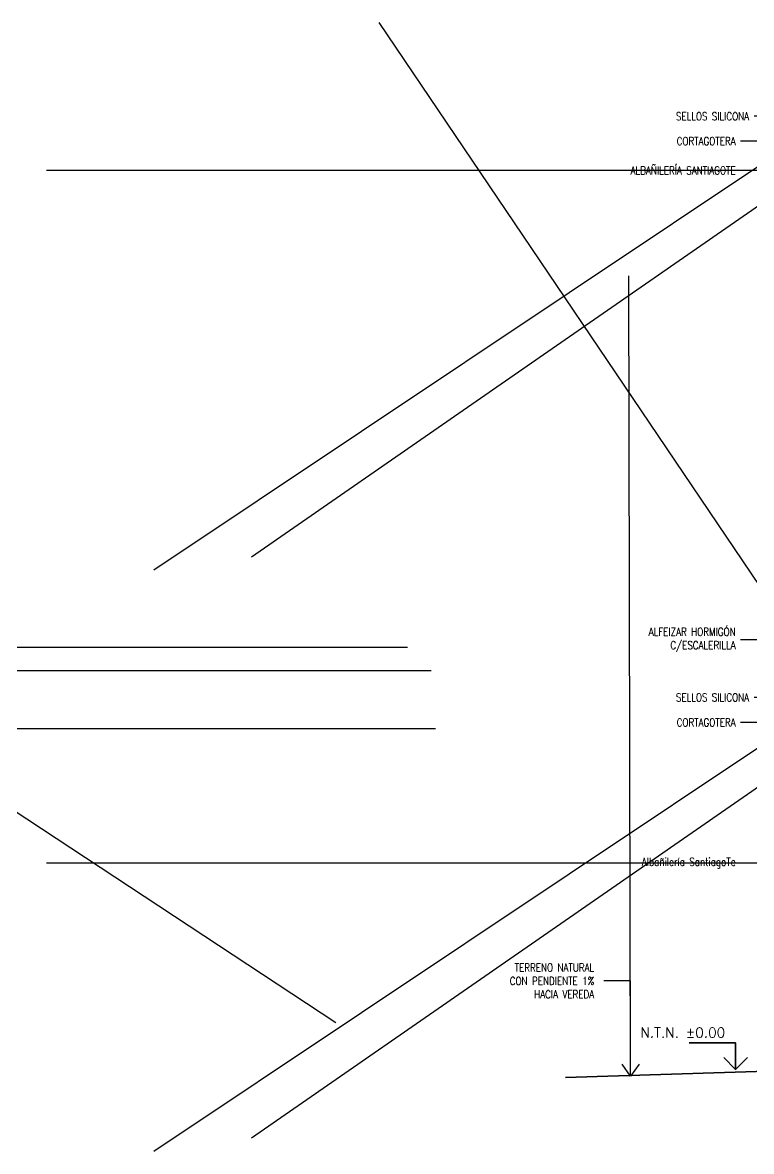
# Model space of a CAD drawing. Header units: metres. Extents: x 72 to 223, y -23 to 139.
# Drawn here: x 155.927 to 156.838, y 127.817 to 129.228 of the extents above; entities that cross this region are included whole.
import ezdxf

# ---------------------------------------------------------------- set-up
doc = ezdxf.new("R2010")
doc.units = ezdxf.units.M
doc.header["$LTSCALE"] = 5
doc.header["$MEASUREMENT"] = 0
doc.layers.get('0').update_dxf_attribs({"color": 30})
doc.layers.add('A-ANNO-NOTE', color=7, linetype='Continuous', lineweight=35)
doc.layers.add('A-WALL-FULL', color=7, linetype='Continuous', lineweight=35)
doc.styles.add('E-ROMANS', font='romans.shx', dxfattribs={"width": 0.8})
doc.dimstyles.new('E-0005_TICK_18', dxfattribs={"dimscale": 0.001, "dimtxt": 9, "dimasz": 9, "dimexe": 4.5, "dimexo": 3, "dimgap": 4.5, "dimtad": 0, "dimdec": 0, "dimlfac": 1000, "dimzin": 0, "dimdsep": 46, "dimtxsty": 'E-ROMANS', "dimblk": 'OBLIQUE', "dimcen": 4.5, "dimclrd": 256, "dimclre": 256, "dimclrt": 256, "dimadec": 0, "dimazin": 0, "dimtfac": 1, "dimtdec": 0, "dimtmove": 1, "dimatfit": 3, "dimldrblk": 'OPEN90', "dimfxl": 1, "dimtfill": 1, "dimtolj": 1, "dimtzin": 0, "dimarcsym": 0})

# ---------------------------------------------------------------- blocks, each defined once
blk = doc.blocks.new('_Oblique')
at = {"color": 0, "linetype": 'ByBlock', "lineweight": -2}
blk.add_line((-0.5, -0.5), (0.5, 0.5), dxfattribs=at)
blk = doc.blocks.new('NIVEL DS')
for points in [[(0, 0), (0, 0.0658523979373058), (0.1162625308497809, 0.0658523979373058)], [(0.02935353699649568, 0.02935353699649568), (0, 0), (-0.02935353699649568, 0.02935353699649568)]]:
    blk.add_lwpolyline(points)
at = {"style": 'E-ROMANS'}
blk.add_attdef('NIVEL', (-7.275957614183426e-12, 0.07944050769401656), '', height=0.025, dxfattribs=at)

msp = doc.modelspace()

# ---------------------------------------------------------------- linework, layer by layer
at = {"layer": 'A-WALL-FULL'}
msp.add_line((156.9328054631091, 127.9200250517696), (156.6057813693316, 127.9100250517696), dxfattribs=at)

# ---------------------------------------------------------------- block references
at = {"layer": 'A-ANNO-NOTE'}
ref = msp.add_blockref('NIVEL DS', (156.8185372306868, 127.9200250517696), dxfattribs=dict(at, xscale=-0.5, yscale=0.5, zscale=0.5))
ref.add_attrib('NIVEL', 'N.T.N. %%P0.00', (156.6994896116429, 127.9597453056166), dxfattribs={"layer": '0', "height": 0.0125, "style": 'E-ROMANS'})

# ---------------------------------------------------------------- texts
at = {"layer": 'A-ANNO-NOTE', "char_height": 0.01, "attachment_point": 6, "style": 'E-ROMANS'}
for s, insert in [('SELLOS SILICONA', (156.8354345339856, 129.1108000171419)), ('CORTAGOTERA', (156.8185376884509, 129.0797419415302)), ('ALBAÑILERÍA SANTIAGOTE', (156.8185372306868, 129.0432489572061)), ('ALFEIZAR HORMIGÓN\\PC/ESCALERILLA', (156.8185376086846, 128.4566533202272)), ('SELLOS SILICONA', (156.8354117336481, 128.3847510509802)), ('CORTAGOTERA', (156.8185376086846, 128.3534272503882)), ('Albañilería SantiagoTe', (156.8185372306868, 128.1775812352431)), ('TERRENO NATURAL\\PCON PENDIENTE 1% \\PHACIA VEREDA', (156.6417707691822, 128.0304555412378))]:
    msp.add_mtext(s, dxfattribs=dict(at, insert=insert))

# ---------------------------------------------------------------- leaders
at = {"layer": 'A-ANNO-NOTE'}
for points in [[(156.9328057181715, 128.3995115746816), (156.8941708357384, 128.4566533202272), (156.824674536753, 128.4566533202272)], [(157.0352701279103, 129.1295384698446), (157.0082296656659, 129.1108000171419), (156.841571462054, 129.1108000171419)], [(156.9228057963657, 129.0988501181699), (156.8941709155047, 129.0797419415302), (156.8246746165193, 129.0797419415302)], [(156.9568466771867, 129.0432489572058), (156.8246741587552, 129.0432489572061)], [(156.6872219807669, 127.9116353143353), (156.6869654327757, 128.0304555412377), (156.6537567176384, 128.0304555412377)], [(155.4834258473267, 128.5284396764865), (155.5420062378824, 128.4898576563623)], [(155.4084258473267, 128.4475273481859), (155.5420062378824, 128.4475273481859)], [(155.4378366477666, 128.418456447668), (155.5420062378824, 128.418456447668)], [(157.0352473275727, 128.4034895036829), (157.0082068653284, 128.3847510509802), (156.8415486617164, 128.3847510509802)], [(156.9228057165994, 128.3725354270279), (156.8941708357384, 128.3534272503882), (156.824674536753, 128.3534272503882)], [(155.4434258473268, 128.3457706099444), (155.5420062378824, 128.3457706099444)], [(156.9568466771867, 128.1775812352428), (156.8246741587552, 128.1775812352431)]]:
    msp.add_leader(points, dimstyle='E-0005_TICK_18', override={"dimscale": 0.01, "dimasz": 1.5, "dimtad": 0, "dimldrblk": 'Open90'}, dxfattribs=at)

doc.saveas('drawing.dxf')
